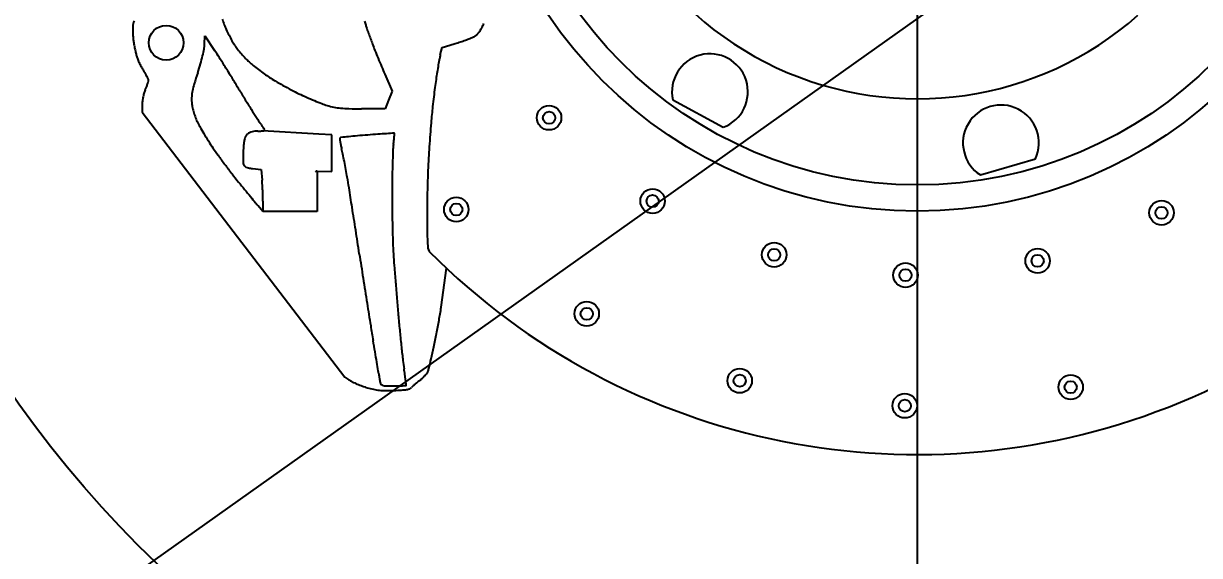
# Model space of a CAD drawing. Header units: metres. Extents: x 26.3 to 44.2, y 14.4 to 19.6.
# Drawn here: x 27.3383 to 27.4664, y 18.6527 to 18.7106 of the extents above; entities that cross this region are included whole.
import ezdxf

# ---------------------------------------------------------------- set-up
doc = ezdxf.new("R2010")
doc.units = ezdxf.units.M
doc.header["$MEASUREMENT"] = 0
for name, color, linetype in [('Brakes', 11, 'Continuous'), ('Spokes', 50, 'Continuous'), ('Tyres', 190, 'Continuous')]:
    doc.layers.add(name, color=color, linetype=linetype)
doc.layers.add('Dimensions', color=7, linetype='Continuous', plot=False)
doc.styles.get("Standard").update_dxf_attribs({"font": 'arial.ttf'})
doc.dimstyles.new('Annotative', dxfattribs={"dimscale": 0, "dimtxt": 0.18, "dimasz": 0.18, "dimexe": 0.18, "dimexo": 0.0625, "dimgap": 0.09, "dimtad": 0, "dimtih": 1, "dimtoh": 1, "dimdec": 4, "dimzin": 0, "dimdsep": 46, "dimtxsty": 'Standard', "dimcen": 0.09, "dimadec": 0, "dimazin": 0, "dimtfac": 1, "dimtdec": 4, "dimtofl": 0, "dimtmove": 0, "dimatfit": 3, "dimfxl": 1, "dimtolj": 1, "dimtzin": 0, "dimarcsym": 0})

# ---------------------------------------------------------------- blocks, each defined once
blk = doc.blocks.new('*D72')
at = {"layer": 'Defpoints', "color": 0, "transparency": 16777216}
for p in [(27.18578403285139, 18.73875993743904), (29.12889654856124, 18.73875993743904), (29.12889654856124, 18.1261145867744)]:
    blk.add_point(p, dxfattribs=at)
at = {"layer": 'Dimensions', "color": 0, "lineweight": -2, "transparency": 16777216}
for p, q in [((27.18578403285139, 18.73094743743904), (27.18578403285139, 18.1036145867744)), ((29.12889654856124, 18.73094743743904), (29.12889654856124, 18.1036145867744)), ((27.20828403285139, 18.1261145867744), (28.10261740530386, 18.1261145867744)), ((29.10639654856124, 18.1261145867744), (28.21206317610877, 18.1261145867744))]:
    blk.add_line(p, q, dxfattribs=at)
at = {"layer": 'Dimensions', "color": 0, "transparency": 16777216}
for points in [[(27.20828403285139, 18.1298645867744), (27.20828403285139, 18.1223645867744), (27.18578403285139, 18.1261145867744)], [(29.10639654856124, 18.1298645867744), (29.10639654856124, 18.1223645867744), (29.12889654856124, 18.1261145867744)]]:
    blk.add_solid(points, dxfattribs=at)
at = {"layer": 'Dimensions', "color": 0, "transparency": 16777216, "insert": (28.15734029070632, 18.1261145867744), "char_height": 0.0225, "attachment_point": 5}
blk.add_mtext('\\A1;1.9431', dxfattribs=at)
blk = doc.blocks.new('*D75')
at = {"layer": 'Defpoints', "color": 0, "transparency": 16777216}
for p in [(27.43568378295139, 18.73864904084478), (28.87833963651892, 18.73722778365922), (28.87833963651892, 17.86467592985998)]:
    blk.add_point(p, dxfattribs=at)
at = {"layer": 'Dimensions', "color": 0, "lineweight": -2, "transparency": 16777216}
for p, q in [((27.43568378295139, 18.72302404084478), (27.43568378295139, 17.81967592985998)), ((28.87833963651892, 18.72160278365922), (28.87833963651892, 17.81967592985998)), ((27.48068378295139, 17.86467592985998), (28.04322248736135, 17.86467592985998)), ((28.83333963651892, 17.86467592985998), (28.27080093210896, 17.86467592985998))]:
    blk.add_line(p, q, dxfattribs=at)
at = {"layer": 'Dimensions', "color": 0, "transparency": 16777216}
for points in [[(27.48068378295139, 17.87217592985998), (27.48068378295139, 17.85717592985998), (27.43568378295139, 17.86467592985998)], [(28.83333963651892, 17.87217592985998), (28.83333963651892, 17.85717592985998), (28.87833963651892, 17.86467592985998)]]:
    blk.add_solid(points, dxfattribs=at)
at = {"layer": 'Dimensions', "color": 0, "transparency": 16777216, "insert": (28.15701170973515, 17.86467592985998), "char_height": 0.045, "attachment_point": 5}
blk.add_mtext('\\A1;1.4427', dxfattribs=at)
blk = doc.blocks.new('*D77')
at = {"layer": 'Defpoints', "color": 0, "transparency": 16777216}
for p in [(27.20080377154184, 18.82409026815616), (27.67056379436095, 18.65342960672193)]:
    blk.add_point(p, dxfattribs=at)
at = {"layer": 'Dimensions', "color": 0, "lineweight": -2, "transparency": 16777216}
for p, q in [((26.95408757869179, 18.8973724063151), (26.99908757869181, 18.8973724063151)), ((26.99908757869181, 18.8973724063151), (27.15850840906468, 18.83945588929317)), ((27.43568378295138, 18.71625993743904), (27.43568378295139, 18.76125993743904)), ((27.41318378295139, 18.73875993743904), (27.45818378295139, 18.73875993743904))]:
    blk.add_line(p, q, dxfattribs=at)
at = {"layer": 'Dimensions', "color": 0, "transparency": 16777216}
blk.add_solid([(27.16106934592085, 18.84650511637269), (27.15594747220851, 18.83240666221364), (27.20080377154184, 18.82409026815616)], dxfattribs=at)
at = {"layer": 'Dimensions', "color": 0, "transparency": 16777216, "insert": (26.81365442725932, 18.8973724063151), "char_height": 0.045, "attachment_point": 5}
blk.add_mtext('\\A1;∅0.4998', dxfattribs=at)
blk = doc.blocks.new('*D79')
at = {"layer": 'Defpoints', "color": 0, "transparency": 16777216}
for p in [(27.31355544440257, 18.93568948782264), (27.55781212150021, 18.54183038705545)]:
    blk.add_point(p, dxfattribs=at)
at = {"layer": 'Dimensions', "color": 0, "lineweight": -2, "transparency": 16777216}
for p, q in [((27.20318339643154, 19.04110063291442), (27.24818339643155, 19.04110063291442)), ((27.24818339643155, 19.04110063291442), (27.28983866826653, 18.97393232414152)), ((27.4356837829514, 18.71625993743904), (27.4356837829514, 18.76125993743904)), ((27.4131837829514, 18.73875993743904), (27.45818378295139, 18.73875993743904))]:
    blk.add_line(p, q, dxfattribs=at)
at = {"layer": 'Dimensions', "color": 0, "transparency": 16777216}
blk.add_solid([(27.29621247431968, 18.97788512016419), (27.28346486221339, 18.96997952811885), (27.31355544440257, 18.93568948782264)], dxfattribs=at)
at = {"layer": 'Dimensions', "color": 0, "transparency": 16777216, "insert": (27.06262746191586, 19.04110063291442), "char_height": 0.045, "attachment_point": 5}
blk.add_mtext('\\A1;∅0.4635', dxfattribs=at)
blk = doc.blocks.new('*D61')
at = {"layer": 'Defpoints', "color": 0, "transparency": 16777216}
for p in [(27.75440228305155, 18.9372546215359), (27.88845768208258, 18.74827991344561), (26.97070057599625, 18.09723884920339)]:
    blk.add_point(p, dxfattribs=at)
at = {"layer": 'Dimensions', "color": 0, "lineweight": -2, "transparency": 16777216}
for p, q in [((27.74165821179763, 18.92821419716118), (26.79994225175393, 18.26017713509449)), ((27.87571361082865, 18.7392394890709), (26.93399765078496, 18.07120242700421)), ((26.81060875476604, 18.32291648250497), (26.78457233256686, 18.35961940771626)), ((26.99673699819543, 18.0605359239921), (27.02277342039462, 18.0238329987808))]:
    blk.add_line(p, q, dxfattribs=at)
at = {"layer": 'Dimensions', "color": 0, "transparency": 16777216}
for points in [[(26.81672590896792, 18.32725588620483), (26.80449160056416, 18.3185770788051), (26.83664517696522, 18.28621355729367)], [(27.00285415239732, 18.06487532769196), (26.99061984399355, 18.05619652029223), (26.97070057599625, 18.09723884920339)]]:
    blk.add_solid(points, dxfattribs=at)
at = {"layer": 'Dimensions', "color": 0, "transparency": 16777216, "insert": (26.90367287648074, 18.19172620324853), "char_height": 0.045, "attachment_point": 5}
blk.add_mtext('\\A1;0.2317', dxfattribs=at)
blk = doc.blocks.new('*D63')
at = {"layer": 'Defpoints', "color": 0, "transparency": 16777216}
for p in [(27.55045993751236, 18.77366952548158), (27.32090762839042, 18.70362855620799)]:
    blk.add_point(p, dxfattribs=at)
at = {"layer": 'Dimensions', "color": 0, "lineweight": -2, "transparency": 16777216}
for p, q in [((27.43568378295139, 18.71614904084478), (27.43568378295139, 18.76114904084478)), ((27.41318378295139, 18.73864904084478), (27.45818378295139, 18.73864904084478)), ((26.59486263843504, 18.48209780782554), (27.27786657043005, 18.69049587446919)), ((26.54986263843504, 18.48209780782554), (26.59486263843504, 18.48209780782554))]:
    blk.add_line(p, q, dxfattribs=at)
at = {"layer": 'Dimensions', "color": 0, "transparency": 16777216}
blk.add_solid([(27.27567779014025, 18.69766938412926), (27.28005535071985, 18.68332236480913), (27.32090762839042, 18.70362855620799)], dxfattribs=at)
at = {"layer": 'Dimensions', "color": 0, "transparency": 16777216, "insert": (26.40955227008579, 18.48209780782554), "char_height": 0.045, "attachment_point": 5}
blk.add_mtext('\\A1;∅0.2400', dxfattribs=at)

msp = doc.modelspace()

# ---------------------------------------------------------------- linework, layer by layer
at = {"layer": 'Brakes'}
for p, q in [((27.35805516874731, 18.70836334420665), (27.35807656639279, 18.70927725117217)), ((27.35807656639279, 18.70927725117217), (27.359149227901, 18.70767319840464)), ((27.38392829574125, 18.70798498095539), (27.3852287560913, 18.7083837375565)), ((27.3837338067207, 18.70720399968884), (27.38392829574125, 18.70798498095539)), ((27.37768470259256, 18.70509657960898), (27.37850147162612, 18.70323494346092)), ((27.37850147162612, 18.70323494346092), (27.3781052216649, 18.70227891551721)), ((27.3781052216649, 18.70227891551721), (27.37770896965409, 18.70132288757351)), ((27.37770896965409, 18.70132288757351), (27.3751582206938, 18.70132288757351)), ((27.36328837696422, 18.69481382629886), (27.36420103163459, 18.69469979775421)), ((27.36420103163459, 18.69469979775421), (27.36430997926322, 18.69354642982015)), ((27.36441206078915, 18.69013892856308), (27.36389520517175, 18.69074581005977)), ((27.3644154938405, 18.69126599419979), (27.36441206078915, 18.69013892856308))]:
    msp.add_line(p, q, dxfattribs=at)
at = {"layer": 'Brakes', "linetype": 'ByBlock'}
for p, q in [((27.40906171581316, 18.70229750648654), (27.41455354931874, 18.69930671886929)), ((27.35126845252679, 18.70095061773221), (27.37333527247256, 18.67211987292776)), ((27.3704902177549, 18.69857787299721), (27.36437831235711, 18.69892560523202)), ((27.37191213023886, 18.69849950665323), (27.3704902177549, 18.69857787299721)), ((27.37191213023886, 18.6957485139854), (27.37191213023886, 18.69849950665323)), ((27.37191223802061, 18.69451022975062), (27.37191213023886, 18.6957485139854)), ((27.44256355519999, 18.69411998019089), (27.44856167411819, 18.6958884866986)), ((27.37032274018739, 18.6945493050802), (27.37032274018739, 18.69013014015724)), ((27.37032274018739, 18.6945493050802), (27.37191223802061, 18.69451022975062)), ((27.36726440900059, 18.69013014015724), (27.36441206078915, 18.69013892856308)), ((27.37032274018739, 18.69013014015724), (27.36726440900059, 18.69013014015724)), ((27.38237525914169, 18.68614609922309), (27.38252563177476, 18.6857896869487)), ((27.38383155542838, 18.67971043761126), (27.38440614000708, 18.68396354308801))]:
    msp.add_line(p, q, dxfattribs=at)
for centre, radius in [((27.43568378295139, 18.73864904084478), 0.04847466783459356), ((27.43568378295139, 18.73864904084478), 0.0456175666053), ((27.35386838781499, 18.7085105368499), 0.001896903975226521), ((27.39558084548004, 18.700350137171), 0.001334063500571604), ((27.39558084548004, 18.700350137171), 0.0006633763485293898), ((27.38547467854979, 18.69035777843384), 0.001334063500571603), ((27.40685980561508, 18.69127573668558), 0.001334063500571596), ((27.40685980561508, 18.69127573668558), 0.0006633763485293854), ((27.38547467854979, 18.69035777843384), 0.0006633763485293893), ((27.46229827914631, 18.69000009215384), 0.001334063500571597), ((27.46229827914631, 18.69000009215384), 0.0006633763485293863), ((27.42010307217172, 18.68542974859052), 0.001334063500571596), ((27.42010307217172, 18.68542974859052), 0.0006633763485293855), ((27.44880013773431, 18.68476942639133), 0.001334063500571597), ((27.44880013773431, 18.68476942639133), 0.0006633763485293859), ((27.43440813841964, 18.68321056731356), 0.001334063500571596), ((27.43440813841964, 18.68321056731356), 0.0006633763485293857), ((27.39968421071903, 18.67900819084127), 0.001334063500571596), ((27.39968421071903, 18.67900819084127), 0.0006633763485293854), ((27.41634705424381, 18.67172302861528), 0.001334063500571596), ((27.41634705424381, 18.67172302861528), 0.0006633763485293855), ((27.45240069077928, 18.67102104972626), 0.001334063500571596), ((27.45240069077928, 18.67102104972626), 0.0006633763485293857), ((27.43432766387455, 18.66899876352227), 0.001334063500571596), ((27.43432766387455, 18.66899876352227), 0.0006633763485293855)]:
    msp.add_circle(centre, radius, dxfattribs=at)
for centre, radius, start, end in [((27.43568378295139, 18.73864904084478), 0.07496599449637159, 224.8385193297598, 135.4796601216781), ((27.41310108215717, 18.7031772093788), 0.004134048577322901, 290.56945336274, 192.2861688604446), ((27.44479777465299, 18.69759828740498), 0.004134048577322888, 335.5694533627719, 237.2861688604958), ((27.37037910222827, 18.69400964051955), 0.0005425997766901997, 95.96230013166368, 121.4255907134165)]:
    msp.add_arc(centre, radius, start, end, dxfattribs=at)
at = {"layer": 'Brakes'}
for centre, radius, start, end in [((27.43568378295139, 18.73875993743904), 0.03634905456, 112.4166768802164, 311.4070633158655), ((27.35156725127667, 18.71034507806863), 0.001313782755745039, 155.909499995898, 169.3745365571555), ((27.38016514662143, 18.71793626669578), 0.02131669224003275, 198.7205395282627, 200.5241734308603), ((27.3895486328328, 18.71510127379936), 0.01470704685316556, 196.7528038828493, 198.5351250598912), ((27.35853050823246, 18.7098546929399), 0.008301936856552944, 177.0605606650989, 180.0230458217333), ((27.35941266306248, 18.70985496788499), 0.009184091726154156, 180.0225474829557, 182.9401201405664), ((27.35254229446748, 18.71016216386533), 0.002305834583862057, 169.3747493607339, 177.0602731875195), ((27.36767271031826, 18.71325951561477), 0.007977540637993975, 200.5240915332096, 204.6095353625456), ((27.374739202712, 18.71649625347347), 0.01575004259788585, 204.6096094203084, 207.0654417129221), ((27.39738330522145, 18.71772806420634), 0.02297034639266839, 198.5351341677336, 199.4814258846157), ((27.48160402484571, 18.74752172362083), 0.112305623609025, 199.4815515400492, 199.7733014916622), ((27.49414959268615, 18.75203134497951), 0.1256370885349499, 199.7731047586099, 200.0648547101442), ((27.38661174363778, 18.71063729814237), 0.001657632836990709, 303.5728212082396, 315.8788856949545), ((27.3863754135218, 18.71086650248872), 0.001986853972397738, 315.8785628856238, 326.9571174681539), ((27.38439696200667, 18.71215340274313), 0.004347019784854853, 326.9574206500607, 333.1269145944842), ((27.38340998566484, 18.71265355649083), 0.005453489879584365, 333.1267750216871, 337.9272300003026), ((27.3573961346164, 18.7097514204217), 0.007164906481948415, 182.9402891744724, 186.4547659635612), ((27.35964861178737, 18.71000628389302), 0.00943175645364096, 186.4549309331202, 189.240514553858), ((27.36643008408621, 18.71110956649898), 0.01630238954299987, 189.2405219920394, 191.0895312702503), ((27.35482496503899, 18.70843898387874), 0.003231089190546035, 349.4705179314856, 358.658585492562), ((27.37467848158449, 18.71646519013112), 0.01568183713274313, 207.0653214233415, 209.5234452838699), ((27.36767842682544, 18.71250097156234), 0.007637224308576279, 209.5234716059099, 213.7340084285806), ((27.36739861659107, 18.71231413499737), 0.007300769751268787, 213.7340979301772, 218.1146288868249), ((27.48038756637574, 18.74700469937303), 0.1109857904961929, 200.0648405866666, 200.3850091942389), ((27.40530465374892, 18.71910392036083), 0.0308864943818931, 200.3849161071216, 201.7024753374329), ((27.37733999454234, 18.73411094268119), 0.02690950839953483, 287.047169000822, 288.2684742760642), ((27.37575636418757, 18.73890877106184), 0.03196193774078155, 288.2681822138745, 289.3416680882539), ((27.37684045018926, 18.73582018257516), 0.02868861812651472, 289.3417520773014, 290.4211965812489), ((27.38456372387317, 18.71507640267566), 0.006553727999947244, 290.4212430058524, 293.6520525705474), ((27.38630648863305, 18.71109721755007), 0.002209635082901295, 293.6521770863739, 303.5728137184898), ((27.36587790126486, 18.71100136420728), 0.01573970525904855, 191.0896273621397, 192.9512408856492), ((27.35691126802552, 18.70893930230717), 0.006539019908043554, 192.9513492421571, 196.5398344029315), ((27.35448348050441, 18.70821831654379), 0.004006437684570693, 196.5397527057341, 202.2715730406716), ((27.33919635145008, 18.71158181052929), 0.01917695506125389, 343.7452834498136, 346.4838913555789), ((27.34356209971095, 18.71053241004355), 0.01468685492247749, 346.4838109482241, 349.4705854232191), ((27.32311378172009, 18.68357556841281), 0.0433503074116041, 32.5086593651007, 33.77144556620471), ((27.37302852453339, 18.71673087557929), 0.01445642910642448, 218.1146513738071, 220.7421207026083), ((27.37299301724333, 18.71670022723896), 0.01440952402980947, 220.7419344952847, 223.3712370480237), ((27.46001786329315, 18.74088011556454), 0.08977399709789557, 201.7027282870311, 202.2972279617434), ((27.39121152215267, 18.70534180508707), 0.007706101272128553, 166.015938132829, 169.231166327331), ((27.35857235812651, 18.70989290939748), 0.008424942118673248, 202.2715186201719, 205.5589249678423), ((27.35866358543497, 18.70993652295124), 0.008526058703378777, 205.5588348609609, 208.8375340373327), ((27.35514279086022, 18.70799796554168), 0.004506854893279126, 208.8377611520394, 214.1213292468514), ((27.33010476132974, 18.71423260542318), 0.028647104188137, 341.7179325125506, 343.7452334960844), ((27.22898287370126, 18.62358719279597), 0.1549712420680121, 32.01946989752172, 32.50877511107938), ((27.21650176498272, 18.61578213731836), 0.1696918726878862, 31.53523377439842, 32.0194969820759), ((27.36765497320674, 18.71165734779363), 0.007066136035395985, 223.3711435971952, 227.851790149339), ((27.3695665193127, 18.71376939306266), 0.009914774961627203, 227.8520631559153, 231.1772768482718), ((27.37989154064303, 18.72660060752412), 0.02638432656532011, 231.1771432886957, 232.77864884953), ((27.46555040181238, 18.74314849143264), 0.09575350472272602, 202.2970226469328, 202.8855636002755), ((27.43557980879453, 18.73049744378836), 0.06322220514342088, 202.885670914131, 203.688954453414), ((27.43707154112655, 18.69670626419784), 0.05437262053008563, 170.0573663031486, 170.8977770302124), ((27.43124160407838, 18.69772824877359), 0.0484537846261305, 169.2311960887777, 170.0573976502467), ((27.34644624511578, 18.70210528934811), 0.005998074454839323, 30.56956283143755, 34.12092933490964), ((27.34740177238441, 18.70266970824909), 0.004888299226758569, 26.42929553607261, 30.56949649244704), ((27.34793469911761, 18.70293459579757), 0.004293172083791912, 22.46825140638065, 26.42928715217646), ((27.35151414031129, 18.7044149229723), 0.0004197023468239014, 0.6357454665756584, 22.46859359107792), ((27.35135149831968, 18.70441312577183), 0.0005823542675796599, 345.1064457970461, 0.6350051553370922), ((27.40545188111569, 18.68934000858641), 0.05070546248313847, 161.7178485264065, 163.1426616146062), ((27.25223411238793, 18.63770908712217), 0.1277682304465907, 30.93618764208916, 31.5352709480964), ((27.38075218122423, 18.72773370450849), 0.02780721481842507, 232.7788007027212, 234.3651809095949), ((27.37466816423072, 18.71924654187026), 0.01736464844683792, 234.3651825464795, 236.6225632556782), ((27.37292805076822, 18.71660529500173), 0.01420170995828391, 236.6226441460607, 239.6298124307628), ((27.38629578171919, 18.7394172786339), 0.04064188446624006, 239.6298487857612, 241.0024100695143), ((27.43826966396789, 18.69654810991822), 0.05558092415614919, 171.7503961430401, 172.650851980462), ((27.43605375891551, 18.69686934453528), 0.05334185585021414, 170.8977956314106, 171.7503528978886), ((27.35445619774981, 18.70208045573742), 0.003143087789190646, 155.5933476776497, 163.4235493276399), ((27.34575470503119, 18.70602885323589), 0.006412320016759618, 335.593289865338, 338.6029787299086), ((27.34646166699416, 18.70575186509951), 0.005653032426859367, 338.6027444189753, 341.9107729769541), ((27.34709235683967, 18.70554584117317), 0.004989545019854259, 341.9109253031878, 345.1069058819511), ((27.36111372986061, 18.70237233993892), 0.004475599418983717, 168.4009022643474, 176.2675013124708), ((27.36523205870445, 18.70152701830897), 0.008679787940439606, 163.1426455171912, 168.400787739188), ((27.47051856796108, 18.76853721805672), 0.1267196934098223, 210.9362881576895, 211.5092447591278), ((27.38758917849982, 18.74175091947743), 0.04330998394301586, 241.002448417862, 242.3605716776522), ((27.38069624034503, 18.72858794581343), 0.02845143515508379, 242.3605072068751, 244.2212040584891), ((27.49526902777636, 18.68919637605951), 0.1130524428873468, 172.6507286522804, 173.1801407132897), ((27.35831976222856, 18.70145651098414), 0.007072601092427275, 175.3698987058582, 179.8090788208063), ((27.35629892863533, 18.7016201823919), 0.00504515029373598, 169.6517094701468, 175.3700164370479), ((27.35553203902734, 18.70176020792831), 0.004265581937796237, 163.4234589733272, 169.6515808844603), ((27.36111135573803, 18.70237249252669), 0.004473220399054376, 176.2674720156156, 184.1372758471219), ((27.36078916352594, 18.70234918698809), 0.004150186392083625, 184.1372784225028, 190.9559845257907), ((27.45749422136447, 18.76055294284075), 0.1114428398401079, 211.5092209107079, 212.1401604407898), ((27.38094005880176, 18.72909269817296), 0.02901199057864737, 244.2211292891956, 246.0007004348968), ((27.38412552205353, 18.73624781100609), 0.03684415603766752, 246.0008331504886, 247.488439877586), ((27.38279144352711, 18.73302884700255), 0.03335969126236552, 247.488406589573, 248.9915971051049), ((27.37396345506278, 18.7100413408012), 0.00873533702358584, 248.9918621582877, 253.0637884658643), ((27.4952290744312, 18.68920122971944), 0.1130121958727126, 173.1801787030302, 173.7095907641013), ((27.35734714636272, 18.70145976846166), 0.00609997977180813, 179.8092339120304, 184.7879122007017), ((27.36314219159505, 18.70280466844363), 0.006546893393362298, 190.9557678565923, 195.8018100785723), ((27.3637594113406, 18.70297932110213), 0.007188347807115735, 195.8016261249253, 200.4465318421628), ((27.4497328788971, 18.75567670261471), 0.1022768071302903, 212.1401722820028, 212.7275673274246), ((27.37371179957956, 18.70921491302141), 0.007871442725973586, 253.0637668195885, 258.5333291952082), ((27.37354949921425, 18.70841476615202), 0.007055001410804049, 258.5332758892428, 264.4709983181662), ((27.37405620540192, 18.71364954529678), 0.01231424697026527, 264.4710915192709, 268.7095791831359), ((27.37515818658303, 18.76256714499499), 0.06124425742148812, 268.7095154136978, 270.0000319116839), ((27.44821232174811, 18.69454799637136), 0.06569396681292623, 174.6125612924737, 175.4275330251421), ((27.43789748734932, 18.69552088946934), 0.05533335246661889, 173.7094952074758, 174.6127011997526), ((27.36368007054655, 18.70294977406758), 0.007103683836698219, 200.4467805719017, 205.1331512441793), ((27.36507842904858, 18.70360575424692), 0.008648260314074858, 205.1328771262086, 209.2334422174259), ((27.38593502540367, 18.71527822093223), 0.03254897348409542, 209.2336386419288, 210.7636424080597), ((27.37224044742939, 18.70587480626902), 0.01016108743816758, 212.7277020259817, 215.9287236512006), ((27.35071412862283, 18.69027595462508), 0.01642286587905888, 34.58006511120931, 35.92856301566704), ((27.35612079944544, 18.69400300125143), 0.009856057983366865, 32.60336204598943, 34.58001742536938), ((27.35188166438686, 18.69129154766962), 0.01488817946136249, 31.50601709401336, 32.60356665571729), ((27.59451121783257, 18.68284829715191), 0.2124599368376045, 175.4276608064005, 175.7675391212544), ((27.38881612237534, 18.71699321809335), 0.03590187297897377, 210.7636364267957, 212.2773689091309), ((27.36478718500475, 18.69742289437732), 0.002460852101852282, 164.2121068949324, 174.1540175589586), ((27.36341160401235, 18.69781183551324), 0.001031342299926368, 147.2162049435704, 164.212367434296), ((27.36329848228495, 18.69788469076252), 0.0008967896613165121, 128.3416812455436, 147.2161267689919), ((27.36329392175103, 18.69789046596754), 0.0008894308958062494, 113.1525281839292, 128.3420487553131), ((27.36377779368329, 18.69675885581803), 0.002120151650917422, 105.2145155037733, 113.1518479810723), ((27.36387246190888, 18.69641086779058), 0.00248078683997493, 97.77158272951644, 105.2151238376565), ((27.3638707764076, 18.69642321607227), 0.002468324056367497, 90.29987650745076, 97.77157730100375), ((27.36383070789296, 18.70408238567246), 0.005190950351208694, 270.2996705322283, 273.4200350433754), ((27.36398064325711, 18.70157364813924), 0.00267773634840091, 273.4198529014437, 278.5405557473616), ((27.36400086905699, 18.70143888853374), 0.002541467371324394, 278.5408162802831, 282.732566401239), ((27.36455146023979, 18.69900217664341), 4.332496406059251e-05, 282.7339724235021, 0.001330071066145203), ((27.36446130430025, 18.69900217599554), 0.0001334809035970205, 0.0007098089804924415, 31.50683554932998), ((27.37288153211992, 18.6980799887741), 0.0001013940727535329, 135.0003451901061, 185.993172654676), ((27.38063190647275, 18.69889359926251), 0.007894356579781096, 185.9927903921711, 188.2620874611304), ((27.37291935940881, 18.69804215926536), 0.0001548915073953516, 96.26447647100007, 134.9996453308474), ((27.38996022354634, 18.54281783901737), 0.1563118018476143, 95.95809069104992, 96.26496670283251), ((27.37908268538076, 18.64704354968791), 0.05152001017804803, 94.8840941670732, 95.95803839755297), ((27.38276266630094, 18.6039771937719), 0.09474330564999976, 94.20338315002343, 94.88405500918805), ((27.40313088372755, 18.32685812920361), 0.372609892752228, 94.0314835082972, 94.20359999760613), ((27.39032009281113, 18.508617460565), 0.1903996545651085, 93.74689540001286, 94.03131150354596), ((27.55821916873305, 15.94493006393701), 2.759579128117407, 93.72936509435966, 93.74701219452095), ((27.34093827957496, 18.70198857321702), 0.03796002877204337, 353.7992801705167, 354.4013428367866), ((27.14785369840116, 18.72091509746297), 0.2319699996676833, 354.4015925049497, 354.4889112688136), ((27.37872731248204, 18.69864227687649), 2.33163693540102e-05, 40.22146344861211, 93.72806738839121), ((27.37872425902439, 18.69863969611531), 2.731436017665805e-05, 354.4851434586421, 40.21894575525872), ((27.61194077307758, 18.68155850269076), 0.229937149595517, 175.7675591091266, 176.1037705021429), ((27.38218012087689, 18.71280184562404), 0.02805304382679871, 212.2774825248549, 214.0987624238137), ((27.38376219237383, 18.71387282262351), 0.02996352595082078, 214.098578596448, 215.9821922305856), ((27.37995616411123, 18.69584398991007), 0.01771125464958184, 176.4128733917653, 178.1516523460491), ((27.38060676400164, 18.69580318773429), 0.01836313273226156, 174.154065851663, 176.4128215260707), ((27.3790590322744, 18.69866518394743), 0.006304983495984931, 188.2619021976536, 191.7319277848), ((27.38354825601034, 18.69959751502183), 0.01088999941550762, 191.7321768479549, 194.036764602811), ((27.35769792223818, 18.69313468500505), 0.01575597453850104, 11.96201506844611, 14.0367531578097), ((27.4929525883539, 18.69223683884952), 0.1144708940610706, 177.7610152305695, 178.4584173061469), ((27.38801745370702, 18.69633953729689), 0.009455587472417213, 173.4294558132447, 177.7609592985183), ((27.30632471136711, 18.70574883654646), 0.07277724698800696, 353.4297025676845, 353.7996037990509), ((27.54490886188131, 18.68612401277863), 0.1627499409844306, 176.1038282907199, 176.5395048733769), ((27.42124676939678, 18.74108926471909), 0.07628661128555947, 215.9822523370223, 216.919606063198), ((27.37638652390026, 18.69595918454508), 0.01413975621899381, 178.1516481432381, 180.2103447188926), ((27.37560488616188, 18.69595628132487), 0.01335811308971244, 180.2102003763038, 182.0452303874742), ((27.36321069119072, 18.69551367652303), 0.000956017783148452, 182.0456162575285, 194.655137480063), ((27.30981655202627, 18.68299047047326), 0.06470013355501461, 11.23563930707446, 11.96191817701659), ((27.30293283039233, 18.68162299750897), 0.071718367367137, 10.51463874190388, 11.23564645269828), ((27.44407380478152, 18.69222135714099), 0.06173070346763373, 176.5393103093085, 177.7858249967613), ((27.42395124708085, 18.74312127741115), 0.07966940231134469, 216.91959794863, 217.8498471160296), ((27.39875949404043, 18.72354535817978), 0.04776578127865048, 217.8497852912056, 219.2143254519118), ((27.36268643258992, 18.69537657572189), 0.0004141287629923635, 194.6547643167405, 222.1216473626287), ((27.3627612322234, 18.69544422168212), 0.0005149799458019178, 222.1223037307778, 245.4499417844865), ((27.36305714030422, 18.69609201468567), 0.00122715785034026, 245.4496011311653, 259.186862911249), ((27.36418753200457, 18.70201033912138), 0.007252466931417636, 259.1868279374653, 262.8781903621197), ((27.31609471942722, 18.68406583658432), 0.05833170289417897, 9.672902509755193, 10.51468831692887), ((27.50066739616225, 18.69202924211705), 0.1221884944603127, 178.4584293182537, 179.2282525164738), ((27.53519960672736, 18.68869804187974), 0.1529245932339054, 177.7858111402588, 178.4188133027002), ((27.70500388335325, 18.97344061793459), 0.4430293222654909, 219.2144160064989, 219.349404847339), ((27.34686874813135, 18.69189899427624), 0.01751886375502215, 3.679163715447823, 5.395942340915833), ((27.32975414293615, 18.69079831268738), 0.03466882617280224, 2.649288621554775, 3.679459798929724), ((27.26555314003769, 18.67545140798449), 0.1096021585901079, 9.066610374871575, 9.672798308627904), ((27.52415489832521, 18.69171297220958), 0.1456781258856534, 179.2282977223377, 179.9030108726756), ((27.54117749245134, 18.68853326405549), 0.1589047495368086, 178.4188980995983, 179.0475458159135), ((27.66037594695702, 18.936849680618), 0.3853184099514315, 219.3495097521233, 219.4993954899952), ((27.6372417324337, 18.91777967148445), 0.3553374638362121, 219.4993899801926, 219.6380457497086), ((27.32995867491903, 18.69080793236598), 0.03446406815481007, 1.61771311732881, 2.649030187216618), ((27.34795283916086, 18.69131606514752), 0.01646273082452367, 359.8257361774271, 1.617911629157302), ((26.27037131672457, 18.51664556544756), 1.117375028375959, 8.95628799588868, 9.066525067204536), ((27.50521045143482, 18.69174504888577), 0.1267336518392237, 179.9030144315282, 180.7216530474685), ((27.38950828111639, 18.71255954141855), 0.03364325393208732, 219.6380960982212, 220.4198366820855), ((26.17437283372766, 18.50151590254801), 1.214558439702993, 8.837574138271279, 8.956290982871211), ((27.47528134773568, 18.68962879032719), 0.09299949886434483, 179.047547869453, 179.9865058506757), ((27.54146001065019, 18.69220146504299), 0.1629860842954349, 180.7215900485742, 181.3995117345327), ((27.46082956437122, 18.68963222672237), 0.07854771509137563, 179.9865297394873, 180.9623855585423), ((26.00808583283153, 18.47566055252321), 1.382843512692012, 8.729902610943872, 8.83761866839915), ((27.52652218142459, 18.69183634270313), 0.1480437934315231, 181.3994432405917, 182.083781997202), ((27.42916007553922, 18.68910014179385), 0.0468737567464066, 180.9622768685853, 182.3987778404284), ((27.41774939482778, 18.68787867303915), 0.03919903125526923, 182.0838072956478, 183.9225040010445), ((27.46057289361837, 18.69041587490202), 0.0783141176423336, 182.3986442031902, 183.1253814346459), ((28.24176809544248, 18.81865581192829), 0.8770198013776462, 188.7299473964012, 188.9052724475054), ((27.5142696299707, 18.69449710531461), 0.135945914604619, 183.922611395903, 184.4467522730785), ((27.85240141105063, 18.720792644772), 0.4750986188126642, 184.4467711103436, 184.6532650437648), ((28.35640177166722, 18.83661657233284), 0.9930519893164327, 188.9052039410364, 189.0649445484699), ((27.89578403973126, 18.7243237958116), 0.5186247201646322, 184.65327306064, 184.8577043477479), ((28.25368201066761, 18.82022786525359), 0.8890330534464188, 189.0649368794976, 189.2244483040014), ((27.76274010830955, 18.71301692532997), 0.3851011903722262, 184.857717618907, 185.1132566896208), ((27.30186702446327, 18.69294901883598), 0.08302676899152811, 349.8478213284592, 350.8250522212887), ((27.55553968932581, 18.70684788610047), 0.1817440598085994, 189.2244914837729, 189.7422152667682), ((27.56986655019351, 18.69575806127644), 0.1914569862026265, 185.1131447689179, 185.609325444301), ((27.28120805782563, 18.69664857062767), 0.1040143745233361, 349.0224197260419, 349.8477045668922), ((27.57587649529076, 18.69634855752525), 0.1974958706891621, 185.609391383438, 186.0941129554775), ((27.28881544616604, 18.69517316924168), 0.09626523479343994, 348.1488691292696, 349.0222817638077), ((26.72738886224493, 18.56466175156814), 0.6585241647768777, 9.633322086161701, 9.742184059097335), ((27.55456158490639, 18.69407282090602), 0.1760598173711773, 186.0940984306937, 186.5714861751576), ((27.3209236831287, 18.68843548762614), 0.06345768635709906, 346.9553047146899, 348.1488796023168), ((26.92937678987421, 18.59894559169935), 0.4536473613036321, 9.489482924391986, 9.633409903492312), ((26.85091719141298, 18.58583008772973), 0.533195617316556, 9.386880409965523, 9.489554439967048), ((27.40821105879635, 18.67721323316438), 0.02874137931441642, 186.571371814246, 188.3944850621535), ((27.30510694138484, 18.69209996415987), 0.07969337875533392, 346.1591988325816, 346.955377781723), ((27.36322111023341, 18.67052084332354), 0.01393861994289229, 7.966559118467578, 9.38724706946482), ((27.39102585089076, 18.67441192913246), 0.01413706618940626, 187.9662856379181, 188.8990557778386), ((27.14662915784676, 18.63861208178295), 0.235673332440391, 8.233785347968333, 8.394442687470491), ((27.2497064986596, 18.65352795666573), 0.1315223770317911, 7.985055116975271, 8.233718702499868), ((27.37887854225668, 18.67510016437659), 0.004247039640344493, 317.1158512812971, 321.8152799145993), ((27.38112896349631, 18.6733302336271), 0.001383990459177934, 321.8151318723139, 332.6554233366232), ((27.38098298376729, 18.67340571120454), 0.001548328360705332, 332.6558199600984, 346.1594545430106), ((27.37682400981637, 18.67667843243743), 0.005740361753178463, 232.5726011368995, 237.6179398216971), ((27.37606416010054, 18.6754802676671), 0.004321569870105436, 237.6179104146057, 243.6531982501796), ((27.3792706109248, 18.68195474097242), 0.01154653571566113, 243.6532707851446, 246.5513660135184), ((27.37954412402539, 18.68258519387231), 0.01223376222321062, 246.5511246293378, 249.4157644113237), ((27.37799759960164, 18.67846730796258), 0.007835043982768622, 249.4158041553196, 253.4157892793517), ((27.39896623790528, 18.67565512997528), 0.02217418596394012, 188.8988093917079, 189.5645844767872), ((27.397750541298, 18.67545038743155), 0.02094136897064105, 189.5648658401516, 190.23705799801), ((27.3845950491038, 18.67307457124284), 0.007573067753455809, 190.2371749979751, 191.6729884474553), ((27.37769296200522, 18.67164861166818), 0.0005252193565954366, 191.673074767041, 217.8778952350838), ((27.3775379087685, 18.67152799716265), 0.0003287775964239391, 217.8772215827401, 255.0820694025653), ((27.37782718564436, 18.67261389088913), 0.00145254193829315, 255.0828706755322, 268.7164538944234), ((27.37864306327848, 18.70901781007506), 0.03786560262271251, 268.7161260220598, 269.9999964192459), ((27.37864305435638, 18.69344955940835), 0.02229735195600645, 270.0000168455977, 271.3636403061565), ((27.37890483617151, 18.68245151546229), 0.01129619290991828, 271.3637478521238, 273.6318991177985), ((27.37809156056842, 18.69526379975377), 0.0241342630909049, 273.6319781166703, 274.5216625118194), ((26.99730184212127, 18.61812146048113), 0.386398289220906, 7.911556293050433, 7.985124071520853), ((27.37999141022744, 18.6712400461202), 3.550446366292768e-05, 274.52204971103, 0.0004946176069019104), ((27.37954055681336, 18.67124004238573), 0.0004863578777593483, 0.0004760485784737891, 7.91217069324776), ((27.3815229295109, 18.67026378147551), 0.001163822292267053, 133.3509107562199, 142.0929837098515), ((27.38595584391879, 18.66556808231835), 0.007621400841712624, 131.1695308992995, 133.3510591112228), ((27.38660815790474, 18.66482213936142), 0.008612331934777659, 128.9528941171583, 131.1694841179397), ((27.3866744901422, 18.66474004849096), 0.008717872808991826, 126.7563069924149, 128.9527307481333), ((27.37938978932968, 18.67449318432197), 0.003455480240453807, 306.7565256017766, 312.5156015912214), ((27.37857398510795, 18.6753830421987), 0.004662701665091948, 312.5151834382618, 317.1156457171707), ((27.37831083377929, 18.67951907624041), 0.008932464667961831, 253.415764629369, 257.9294008448169), ((27.37765562583944, 18.67645516336258), 0.005799277861005018, 257.9294610533915, 264.1681175913664), ((27.3778185394513, 18.67805000423716), 0.007402417985837506, 264.1679718895995, 269.5614881994559), ((27.37793026587871, 18.69265339764833), 0.02200623878436207, 269.5615987388496, 271.9551002008935), ((27.37772651153682, 18.6986230758763), 0.02797939322542586, 271.955043503051, 273.6706762770924), ((27.37916676828702, 18.67617288625854), 0.005483052336744113, 273.6706169811766, 279.4113698595836), ((27.37965739833605, 18.67321291022959), 0.00248268970252106, 279.4112401957444, 287.9411619346019), ((27.38030528356426, 18.67121193178922), 0.0003794374618717074, 287.9413141786451, 322.0930659955403)]:
    msp.add_arc(centre, radius, start, end, dxfattribs=at)
at = {"layer": 'Spokes'}
msp.add_circle((27.43568378295139, 18.73864904084478), 0.12, dxfattribs=at)
at = {"layer": 'Tyres'}
for radius, start, end in [(0.2498997501, 43.16132281393833, 26.68011189539778), (0.23172522282, 43.80632544751386, 26.02310595256806), (0.2208077144671304, 44.24546749087928, 25.57576713474074)]:
    msp.add_arc((27.43568378295139, 18.73875993743904), radius, start, end, dxfattribs=at)

# ---------------------------------------------------------------- dimensions: what is measured, and where the dimension line sits
at = {"layer": 'Dimensions'}
for p1, p2, picture, middle in [((27.55781212150021, 18.54183038705545), (27.31355544440257, 18.93568948782264), '*D79', (27.06262746191586, 19.04110063291442)), ((27.67056379436095, 18.65342960672193), (27.20080377154184, 18.82409026815616), '*D77', (26.81365442725932, 18.8973724063151)), ((27.55045993751236, 18.77366952548158), (27.32090762839042, 18.70362855620799), '*D63', (26.40955227008579, 18.48209780782554))]:
    dim = msp.add_diameter_dim_2p(p1=p1, p2=p2, dimstyle='Annotative', dxfattribs=at)
    dim.commit()
    dim.dimension.update_dxf_attribs({"geometry": picture, "text_midpoint": middle, "dimtype": 163})
dim = msp.add_aligned_dim(p1=(27.75440228305155, 18.9372546215359), p2=(27.88845768208258, 18.74827991344561), distance=-1.1252255654319274, dimstyle='Annotative', dxfattribs=at)
dim.commit()
dim.dimension.update_dxf_attribs({"geometry": '*D61', "text_midpoint": (26.90367287648074, 18.19172620324853)})
for base, p1, p2, picture, middle in [((29.12889654856124, 18.1261145867744), (27.18578403285139, 18.73875993743904), (29.12889654856124, 18.73875993743904), '*D72', (28.15734029070632, 18.1261145867744)), ((28.87833963651892, 17.86467592985998), (27.43568378295139, 18.73864904084478), (28.87833963651892, 18.73722778365922), '*D75', (28.15701170973515, 17.86467592985998))]:
    dim = msp.add_linear_dim(base=base, p1=p1, p2=p2, dimstyle='Annotative', dxfattribs=at)
    dim.commit()
    dim.dimension.update_dxf_attribs({"geometry": picture, "text_midpoint": middle})

doc.saveas('drawing.dxf')
